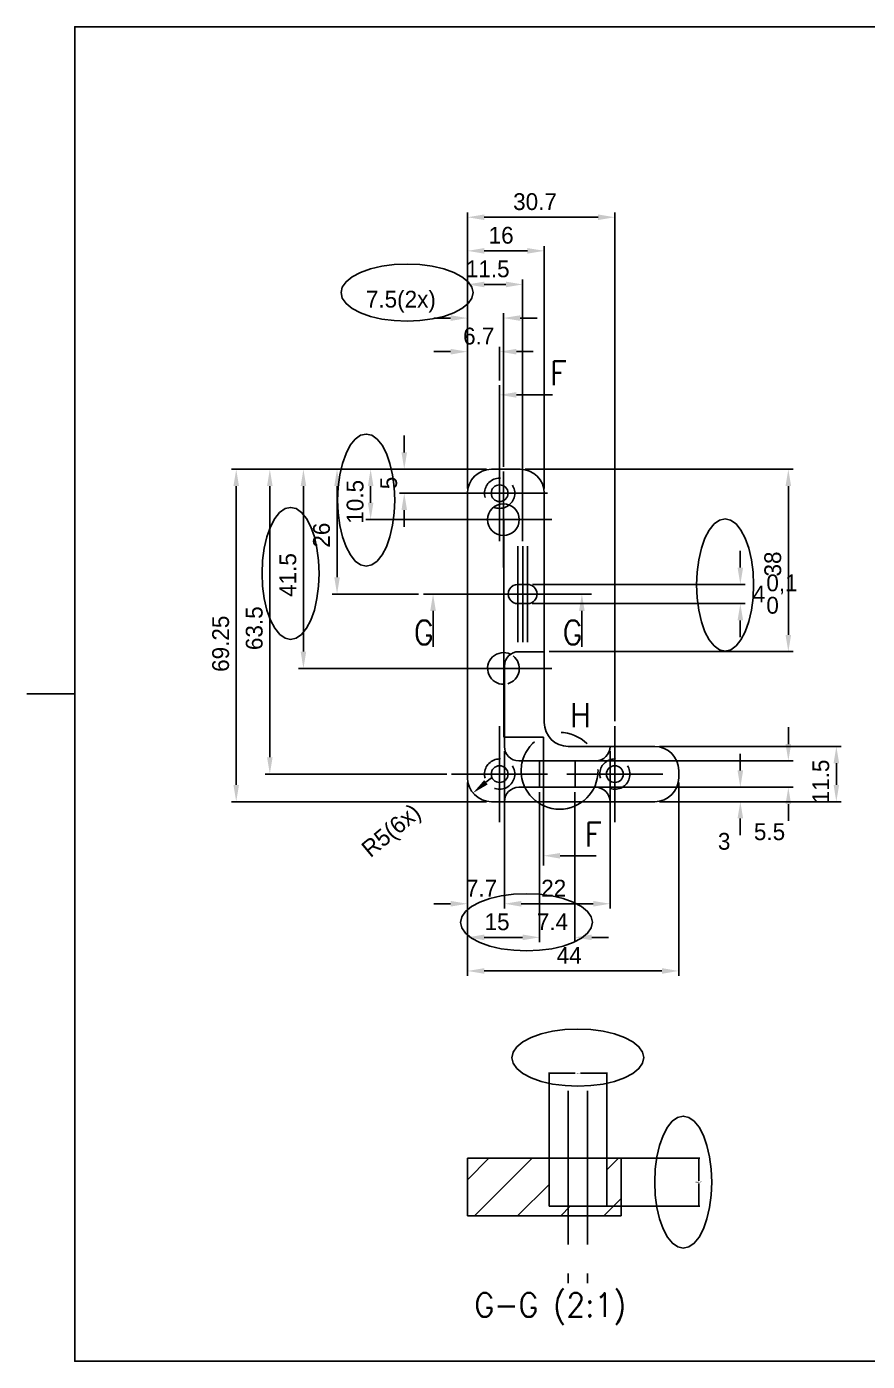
# Model space of a CAD drawing. Extents: x -1900 to -80, y -566 to 781.
# Drawn here: x -1000 to -824.9, y 410 to 688 of the extents above; entities that cross this region are included whole.
import ezdxf

# ---------------------------------------------------------------- set-up
doc = ezdxf.new("R2010")
doc.units = 0
doc.linetypes.add('CENTER', pattern=[50, 32, -6, 6, -6])
doc.linetypes.add('DASHED2', pattern=[9, 6, -3])
doc.layers.get('0').update_dxf_attribs({"linetype": 'CONTINUOUS'})
doc.layers.get('DEFPOINTS').update_dxf_attribs({"linetype": 'CONTINUOUS'})
for name, color, linetype in [('BORDER', 7, 'CONTINUOUS'), ('CENTER', 1, 'CENTER'), ('DIMENSION', 4, 'CONTINUOUS'), ('DIMENSION_NEW', 6, 'CONTINUOUS'), ('HATCH', 3, 'CONTINUOUS'), ('HIDDEN', 3, 'DASHED2'), ('SECTION', 4, 'CENTER'), ('THINLINE', 3, 'CONTINUOUS')]:
    doc.layers.add(name, color=color, linetype=linetype)
doc.styles.add('TEXTSTYLE46', font='Standard')
doc.styles.add('TEXTSTYLE47', font='Standard')
doc.styles.add('TEXTSTYLE48', font='Standard')
doc.styles.add('TEXTSTYLE49', font='Standard')
doc.styles.add('TEXTSTYLE55', font='Standard')
doc.styles.add('TEXTSTYLE57', font='Standard')
doc.dimstyles.new('QCADDIMSTYLE', dxfattribs={"dimtxt": 3.5, "dimasz": 3.5, "dimexe": 1, "dimexo": 1, "dimgap": 1.5, "dimtad": 1, "dimtoh": 1, "dimzin": 0, "dimcen": 0.09, "dimazin": 3, "dimtfac": 1, "dimtofl": 0, "dimtmove": 0, "dimatfit": 3})

# ---------------------------------------------------------------- blocks, each defined once
blk = doc.blocks.new('BORDERA3')
at = {"layer": 'BORDER'}
blk.add_line((10, 149), (0, 149), dxfattribs=at)
blk.add_lwpolyline([(410, 10), (410, 10), (410, 288), (10, 288), (10, 10), (410, 10)], dxfattribs=at)
blk = doc.blocks.new('*D185')
at = {"layer": 'DEFPOINTS', "color": 0}
for p in [(-901.5, 620.31), (-901.5, 613.31), (-908.2, 590.82)]:
    blk.add_point(p, dxfattribs=at)
at = {"layer": 'DIMENSION', "color": 0}
for p, q in [((-911.7, 620.31), (-915.2, 620.31)), ((-908.2, 591.82), (-908.2, 621.31)), ((-901.5, 614.31), (-901.5, 621.31)), ((-898, 620.31), (-894.5, 620.31))]:
    blk.add_line(p, q, dxfattribs=at)
for points in [[(-911.7, 619.72), (-911.7, 620.89), (-908.2, 620.31)], [(-898, 620.89), (-898, 619.72), (-901.5, 620.31)]]:
    blk.add_solid(points, dxfattribs=at)
at = {"layer": 'DIMENSION', "color": 0, "linetype": 'CONTINUOUS'}
blk.add_text('6.7', height=3.5, dxfattribs=at).set_placement((-909.1, 621.81))
blk = doc.blocks.new('*D186')
at = {"layer": 'DEFPOINTS', "color": 0}
for p in [(-908.2, 627.31), (-900.7, 595.32), (-908.2, 590.82)]:
    blk.add_point(p, dxfattribs=at)
at = {"layer": 'DIMENSION_NEW', "color": 0}
for p, q in [((-908.2, 591.82), (-908.2, 628.31)), ((-900.7, 596.32), (-900.7, 628.31)), ((-911.7, 627.31), (-915.2, 627.31)), ((-897.2, 627.31), (-893.7, 627.31))]:
    blk.add_line(p, q, dxfattribs=at)
for points in [[(-911.7, 626.72), (-911.7, 627.89), (-908.2, 627.31)], [(-897.2, 627.89), (-897.2, 626.72), (-900.7, 627.31)]]:
    blk.add_solid(points, dxfattribs=at)
at = {"layer": 'DIMENSION_NEW', "color": 0, "linetype": 'CONTINUOUS'}
blk.add_text('7.5(2x)', height=3.5, dxfattribs=at).set_placement((-929.35, 629.49))
blk = doc.blocks.new('*D187')
at = {"layer": 'DEFPOINTS', "color": 0}
for p in [(-896.7, 634.31), (-908.2, 590.82), (-896.7, 579.82)]:
    blk.add_point(p, dxfattribs=at)
at = {"layer": 'DIMENSION', "color": 0}
for p, q in [((-908.2, 591.82), (-908.2, 635.31)), ((-904.7, 634.31), (-900.2, 634.31)), ((-896.7, 580.82), (-896.7, 635.31))]:
    blk.add_line(p, q, dxfattribs=at)
for points in [[(-904.7, 634.89), (-904.7, 633.72), (-908.2, 634.31)], [(-900.2, 633.72), (-900.2, 634.89), (-896.7, 634.31)]]:
    blk.add_solid(points, dxfattribs=at)
at = {"layer": 'DIMENSION', "color": 0, "linetype": 'CONTINUOUS'}
blk.add_text('11.5', height=3.5, dxfattribs=at).set_placement((-908.53, 635.81))
blk = doc.blocks.new('*D188')
at = {"layer": 'DEFPOINTS', "color": 0}
for p in [(-900.5, 538.07), (-908.2, 531.57), (-908.2, 505.31)]:
    blk.add_point(p, dxfattribs=at)
at = {"layer": 'DIMENSION', "color": 0}
for p, q in [((-900.5, 537.07), (-900.5, 504.31)), ((-908.2, 530.57), (-908.2, 504.31)), ((-911.7, 505.31), (-915.2, 505.31)), ((-897, 505.31), (-893.5, 505.31))]:
    blk.add_line(p, q, dxfattribs=at)
for points in [[(-911.7, 504.72), (-911.7, 505.89), (-908.2, 505.31)], [(-897, 505.89), (-897, 504.72), (-900.5, 505.31)]]:
    blk.add_solid(points, dxfattribs=at)
at = {"layer": 'DIMENSION', "color": 0, "linetype": 'CONTINUOUS'}
blk.add_text('7.7', height=3.5, dxfattribs=at).set_placement((-908.51, 506.81))
blk = doc.blocks.new('*D189')
at = {"layer": 'DEFPOINTS', "color": 0}
for p in [(-900.5, 538.07), (-878.5, 538.07), (-878.5, 505.31)]:
    blk.add_point(p, dxfattribs=at)
at = {"layer": 'DIMENSION', "color": 0}
for p, q in [((-900.5, 537.07), (-900.5, 504.31)), ((-878.5, 537.07), (-878.5, 504.31)), ((-897, 505.31), (-882, 505.31))]:
    blk.add_line(p, q, dxfattribs=at)
for points in [[(-897, 505.89), (-897, 504.72), (-900.5, 505.31)], [(-882, 504.72), (-882, 505.89), (-878.5, 505.31)]]:
    blk.add_solid(points, dxfattribs=at)
at = {"layer": 'DIMENSION', "color": 0, "linetype": 'CONTINUOUS'}
blk.add_text('22', height=3.5, dxfattribs=at).set_placement((-892.83, 506.81))
blk = doc.blocks.new('*D190')
at = {"layer": 'DEFPOINTS', "color": 0}
for p in [(-908.2, 648.31), (-908.2, 590.82), (-877.5, 542.32)]:
    blk.add_point(p, dxfattribs=at)
at = {"layer": 'DIMENSION', "color": 0}
for p, q in [((-908.2, 591.82), (-908.2, 649.31)), ((-881, 648.31), (-904.7, 648.31)), ((-877.5, 543.32), (-877.5, 649.31))]:
    blk.add_line(p, q, dxfattribs=at)
for points in [[(-904.7, 648.89), (-904.7, 647.72), (-908.2, 648.31)], [(-881, 647.72), (-881, 648.89), (-877.5, 648.31)]]:
    blk.add_solid(points, dxfattribs=at)
at = {"layer": 'DIMENSION', "color": 0, "linetype": 'CONTINUOUS'}
blk.add_text('30.7', height=3.5, dxfattribs=at).set_placement((-898.68, 649.81))
blk = doc.blocks.new('*D191')
at = {"layer": 'DEFPOINTS', "color": 0}
for p in [(-903.2, 595.82), (-949.36, 532.32), (-911.5, 532.32)]:
    blk.add_point(p, dxfattribs=at)
at = {"layer": 'DIMENSION', "color": 0}
for p, q in [((-904.2, 595.82), (-950.36, 595.82)), ((-949.36, 592.32), (-949.36, 535.82)), ((-912.5, 532.32), (-950.36, 532.32))]:
    blk.add_line(p, q, dxfattribs=at)
for points in [[(-948.78, 592.32), (-949.94, 592.32), (-949.36, 595.82)], [(-949.94, 535.82), (-948.78, 535.82), (-949.36, 532.32)]]:
    blk.add_solid(points, dxfattribs=at)
at = {"layer": 'DIMENSION', "color": 0, "linetype": 'CONTINUOUS'}
blk.add_text('63.5', height=3.5, rotation=90, dxfattribs=at).set_placement((-950.86, 558.15))
blk = doc.blocks.new('*D192')
at = {"layer": 'DEFPOINTS', "color": 0}
for p in [(-897.2, 595.82), (-892.2, 557.82), (-841.36, 557.82)]:
    blk.add_point(p, dxfattribs=at)
at = {"layer": 'DIMENSION', "color": 0}
for p, q in [((-896.2, 595.82), (-840.36, 595.82)), ((-841.36, 592.32), (-841.36, 561.32)), ((-891.2, 557.82), (-840.36, 557.82))]:
    blk.add_line(p, q, dxfattribs=at)
for points in [[(-840.78, 592.32), (-841.94, 592.32), (-841.36, 595.82)], [(-841.94, 561.32), (-840.78, 561.32), (-841.36, 557.82)]]:
    blk.add_solid(points, dxfattribs=at)
at = {"layer": 'DIMENSION', "color": 0, "linetype": 'CONTINUOUS'}
blk.add_text('38', height=3.5, rotation=90, dxfattribs=at).set_placement((-842.86, 573.48))
blk = doc.blocks.new('*X287')
at = {"layer": 'DIMENSION'}
blk.add_line((-898, 611.31), (-890.48, 611.31), dxfattribs=at)
blk.add_solid([(-898, 610.72), (-901.5, 611.31), (-898, 611.89)], dxfattribs=at)
blk = doc.blocks.new('*X288')
at = {"layer": 'DIMENSION'}
blk.add_line((-888.89, 515.31), (-881.37, 515.31), dxfattribs=at)
blk.add_solid([(-888.89, 514.72), (-892.39, 515.31), (-888.89, 515.89)], dxfattribs=at)
blk = doc.blocks.new('*X289')
at = {"layer": 'DIMENSION'}
blk.add_line((-915.36, 566.32), (-915.36, 558.8), dxfattribs=at)
blk.add_solid([(-915.94, 566.32), (-915.36, 569.82), (-914.78, 566.32)], dxfattribs=at)
blk = doc.blocks.new('*X290')
at = {"layer": 'DIMENSION'}
blk.add_line((-884.36, 566.32), (-884.36, 558.8), dxfattribs=at)
blk.add_solid([(-884.94, 566.32), (-884.36, 569.82), (-883.78, 566.32)], dxfattribs=at)
blk = doc.blocks.new('*D193')
at = {"layer": 'DEFPOINTS', "color": 0}
for p in [(-869.2, 538.07), (-869.2, 526.57), (-831.36, 526.57)]:
    blk.add_point(p, dxfattribs=at)
at = {"layer": 'DIMENSION', "color": 0}
for p, q in [((-868.2, 538.07), (-830.36, 538.07)), ((-831.36, 534.57), (-831.36, 530.07)), ((-868.2, 526.57), (-830.36, 526.57))]:
    blk.add_line(p, q, dxfattribs=at)
for points in [[(-830.78, 534.57), (-831.94, 534.57), (-831.36, 538.07)], [(-831.94, 530.07), (-830.78, 530.07), (-831.36, 526.57)]]:
    blk.add_solid(points, dxfattribs=at)
at = {"layer": 'DIMENSION', "color": 0, "linetype": 'CONTINUOUS'}
blk.add_text('11.5', height=3.5, rotation=90, dxfattribs=at).set_placement((-832.86, 526.23))
blk = doc.blocks.new('*D194')
at = {"layer": 'DEFPOINTS', "color": 0}
for p in [(-904.2, 595.82), (-956.36, 526.57), (-903.2, 526.57)]:
    blk.add_point(p, dxfattribs=at)
at = {"layer": 'DIMENSION', "color": 0}
for p, q in [((-905.2, 595.82), (-957.36, 595.82)), ((-956.36, 592.32), (-956.36, 530.07)), ((-904.2, 526.57), (-957.36, 526.57))]:
    blk.add_line(p, q, dxfattribs=at)
for points in [[(-955.78, 592.32), (-956.94, 592.32), (-956.36, 595.82)], [(-956.94, 530.07), (-955.78, 530.07), (-956.36, 526.57)]]:
    blk.add_solid(points, dxfattribs=at)
at = {"layer": 'DIMENSION', "color": 0, "linetype": 'CONTINUOUS'}
blk.add_text('69.25', height=3.5, rotation=90, dxfattribs=at).set_placement((-957.86, 553.61))
blk = doc.blocks.new('*X307')
at = {"layer": 'DIMENSION_NEW', "color": 0, "linetype": 'CONTINUOUS'}
for s, p in [('0,1', (-845.94, 570.4)), ('4', (-848.78, 568.07)), ('0', (-845.94, 565.73))]:
    blk.add_text(s, height=3.5, dxfattribs=at).set_placement(p)
blk = doc.blocks.new('*D195')
at = {"layer": 'DEFPOINTS', "color": 0}
for p in [(-895.64, 571.82), (-851.36, 571.82), (-895.7, 567.82)]:
    blk.add_point(p, dxfattribs=at)
at = {"layer": 'DIMENSION_NEW', "color": 0}
for p, q in [((-851.36, 575.32), (-851.36, 578.82)), ((-894.64, 571.82), (-850.36, 571.82)), ((-894.7, 567.82), (-850.36, 567.82)), ((-851.36, 564.32), (-851.36, 560.82))]:
    blk.add_line(p, q, dxfattribs=at)
for points in [[(-851.94, 575.32), (-850.78, 575.32), (-851.36, 571.82)], [(-850.78, 564.32), (-851.94, 564.32), (-851.36, 567.82)]]:
    blk.add_solid(points, dxfattribs=at)
blk.add_blockref('*X307', (0, 0), dxfattribs=at)
blk = doc.blocks.new('*D196')
at = {"layer": 'DEFPOINTS', "color": 0}
for p in [(-881.5, 529.57), (-868.2, 526.57), (-851.36, 526.57)]:
    blk.add_point(p, dxfattribs=at)
at = {"layer": 'DIMENSION', "color": 0}
for p, q in [((-851.36, 533.07), (-851.36, 536.57)), ((-880.5, 529.57), (-850.36, 529.57)), ((-867.2, 526.57), (-850.36, 526.57)), ((-851.36, 523.07), (-851.36, 519.57))]:
    blk.add_line(p, q, dxfattribs=at)
for points in [[(-851.94, 533.07), (-850.78, 533.07), (-851.36, 529.57)], [(-850.78, 523.07), (-851.94, 523.07), (-851.36, 526.57)]]:
    blk.add_solid(points, dxfattribs=at)
at = {"layer": 'DIMENSION', "color": 0, "linetype": 'CONTINUOUS'}
blk.add_text('3', height=3.5, dxfattribs=at).set_placement((-856.03, 516.56))
blk = doc.blocks.new('*D197')
at = {"layer": 'DEFPOINTS', "color": 0}
for p in [(-885.8, 535.07), (-885.8, 529.57), (-841.36, 529.57)]:
    blk.add_point(p, dxfattribs=at)
at = {"layer": 'DIMENSION', "color": 0}
for p, q in [((-841.36, 538.57), (-841.36, 542.07)), ((-884.8, 535.07), (-840.36, 535.07)), ((-884.8, 529.57), (-840.36, 529.57)), ((-841.36, 526.07), (-841.36, 522.57))]:
    blk.add_line(p, q, dxfattribs=at)
for points in [[(-841.94, 538.57), (-840.78, 538.57), (-841.36, 535.07)], [(-840.78, 526.07), (-841.94, 526.07), (-841.36, 529.57)]]:
    blk.add_solid(points, dxfattribs=at)
at = {"layer": 'DIMENSION', "color": 0, "linetype": 'CONTINUOUS'}
blk.add_text('5.5', height=3.5, dxfattribs=at).set_placement((-848.53, 518.56))
blk = doc.blocks.new('*D198')
at = {"layer": 'DEFPOINTS', "color": 0}
for p in [(-908.2, 530.57), (-893.2, 529.57), (-908.2, 498.31)]:
    blk.add_point(p, dxfattribs=at)
at = {"layer": 'DIMENSION_NEW', "color": 0}
for p, q in [((-908.2, 529.57), (-908.2, 497.31)), ((-893.2, 528.57), (-893.2, 497.31)), ((-896.7, 498.31), (-904.7, 498.31))]:
    blk.add_line(p, q, dxfattribs=at)
for points in [[(-904.7, 498.89), (-904.7, 497.72), (-908.2, 498.31)], [(-896.7, 497.72), (-896.7, 498.89), (-893.2, 498.31)]]:
    blk.add_solid(points, dxfattribs=at)
at = {"layer": 'DIMENSION_NEW', "color": 0, "linetype": 'CONTINUOUS'}
blk.add_text('15', height=3.5, dxfattribs=at).set_placement((-904.63, 499.81))
blk = doc.blocks.new('*D199')
at = {"layer": 'DEFPOINTS', "color": 0}
for p in [(-893.2, 529.57), (-885.8, 529.57), (-885.8, 498.31)]:
    blk.add_point(p, dxfattribs=at)
at = {"layer": 'DIMENSION_NEW', "color": 0}
for p, q in [((-893.2, 528.57), (-893.2, 497.31)), ((-885.8, 528.57), (-885.8, 497.31)), ((-896.7, 498.31), (-900.2, 498.31)), ((-882.3, 498.31), (-878.8, 498.31))]:
    blk.add_line(p, q, dxfattribs=at)
for points in [[(-896.7, 497.72), (-896.7, 498.89), (-893.2, 498.31)], [(-882.3, 498.89), (-882.3, 497.72), (-885.8, 498.31)]]:
    blk.add_solid(points, dxfattribs=at)
at = {"layer": 'DIMENSION_NEW', "color": 0, "linetype": 'CONTINUOUS'}
blk.add_text('7.4', height=3.5, dxfattribs=at).set_placement((-893.75, 499.81))
blk = doc.blocks.new('*D200')
at = {"layer": 'DEFPOINTS', "color": 0}
for p in [(-879.2, 470), (-891.2, 452.31), (-879.2, 452.31)]:
    blk.add_point(p, dxfattribs=at)
at = {"layer": 'DIMENSION_NEW', "color": 0}
for p, q in [((-891.2, 452.37), (-891.2, 470.18)), ((-891.02, 470), (-885.73, 470)), ((-879.38, 470), (-884.66, 470)), ((-879.2, 452.37), (-879.2, 470.18))]:
    blk.add_line(p, q, dxfattribs=at)
for points in [[(-891.02, 470.03), (-891.02, 469.97), (-891.2, 470)], [(-879.38, 469.97), (-879.38, 470.03), (-879.2, 470)]]:
    blk.add_solid(points, dxfattribs=at)
at = {"layer": 'DIMENSION_NEW', "color": 0, "linetype": 'CONTINUOUS'}
blk.add_text('6.0000', height=0.18, dxfattribs=at).set_placement((-885.67, 469.91))
blk = doc.blocks.new('*X308')
at = {"layer": 'DIMENSION_NEW', "color": 0, "linetype": 'CONTINUOUS'}
for s, p in [('5.0000', (-860.67, 447.22)), ('0.2', (-859.76, 447.34)), ('0', (-859.76, 447.1))]:
    blk.add_text(s, height=0.18, dxfattribs=at).set_placement(p)
blk = doc.blocks.new('*D201')
at = {"layer": 'DEFPOINTS', "color": 0}
for p in [(-876.2, 452.31), (-879.2, 442.31), (-860, 442.31)]:
    blk.add_point(p, dxfattribs=at)
at = {"layer": 'DIMENSION_NEW', "color": 0}
for p, q in [((-876.13, 452.31), (-859.82, 452.31)), ((-860, 452.13), (-860, 447.61)), ((-860, 442.49), (-860, 447.01)), ((-879.13, 442.31), (-859.82, 442.31))]:
    blk.add_line(p, q, dxfattribs=at)
for points in [[(-859.97, 452.13), (-860.03, 452.13), (-860, 452.31)], [(-860.03, 442.49), (-859.97, 442.49), (-860, 442.31)]]:
    blk.add_solid(points, dxfattribs=at)
blk.add_blockref('*X308', (0, 0), dxfattribs=at)
blk = doc.blocks.new('*X291')
at = {"layer": 'HATCH'}
for p, q in [((-908.2, 447.82), (-903.71, 452.31)), ((-906.73, 440.31), (-894.73, 452.31)), ((-879.2, 449.88), (-876.77, 452.31)), ((-897.75, 440.31), (-891.2, 446.86)), ((-888.77, 440.31), (-886.77, 442.31)), ((-879.79, 440.31), (-876.2, 443.9))]:
    blk.add_line(p, q, dxfattribs=at)
blk = doc.blocks.new('*D207')
at = {"layer": 'DEFPOINTS', "color": 0}
for p in [(-903.2, 531.57), (-907.04, 528.37)]:
    blk.add_point(p, dxfattribs=at)
at = {"layer": 'DIMENSION', "color": 0}
blk.add_line((-904.35, 530.61), (-903.2, 531.57), dxfattribs=at)
blk.add_solid([(-904.72, 531.06), (-903.98, 530.16), (-907.04, 528.37)], dxfattribs=at)
at = {"layer": 'DIMENSION', "color": 0, "linetype": 'CONTINUOUS'}
blk.add_text('R5(6x)', height=3.5, rotation=39.7458, dxfattribs=at).set_placement((-928.41, 514.76))
blk = doc.blocks.new('*D208')
at = {"layer": 'DEFPOINTS', "color": 0}
for p in [(-903.2, 595.82), (-921.36, 590.82), (-904.65, 590.82)]:
    blk.add_point(p, dxfattribs=at)
at = {"layer": 'DIMENSION', "color": 0}
for p, q in [((-921.36, 599.32), (-921.36, 602.82)), ((-904.2, 595.82), (-922.36, 595.82)), ((-905.65, 590.82), (-922.36, 590.82)), ((-921.36, 587.32), (-921.36, 583.82))]:
    blk.add_line(p, q, dxfattribs=at)
for points in [[(-921.94, 599.32), (-920.78, 599.32), (-921.36, 595.82)], [(-920.78, 587.32), (-921.94, 587.32), (-921.36, 590.82)]]:
    blk.add_solid(points, dxfattribs=at)
at = {"layer": 'DIMENSION', "color": 0, "linetype": 'CONTINUOUS'}
blk.add_text('5', height=3.5, rotation=90, dxfattribs=at).set_placement((-922.86, 591.65))
blk = doc.blocks.new('*D209')
at = {"layer": 'DEFPOINTS', "color": 0}
for p in [(-903.2, 595.82), (-928.36, 585.32), (-903.94, 585.32)]:
    blk.add_point(p, dxfattribs=at)
at = {"layer": 'DIMENSION_NEW', "color": 0}
for p, q in [((-904.2, 595.82), (-929.36, 595.82)), ((-928.36, 592.32), (-928.36, 588.82)), ((-904.94, 585.32), (-929.36, 585.32))]:
    blk.add_line(p, q, dxfattribs=at)
for points in [[(-927.78, 592.32), (-928.94, 592.32), (-928.36, 595.82)], [(-928.94, 588.82), (-927.78, 588.82), (-928.36, 585.32)]]:
    blk.add_solid(points, dxfattribs=at)
at = {"layer": 'DIMENSION_NEW', "color": 0, "linetype": 'CONTINUOUS'}
blk.add_text('10.5', height=3.5, rotation=90, dxfattribs=at).set_placement((-929.86, 584.48))
blk = doc.blocks.new('*D210')
at = {"layer": 'DEFPOINTS', "color": 0}
for p in [(-903.2, 595.82), (-935.36, 569.82), (-917.36, 569.82)]:
    blk.add_point(p, dxfattribs=at)
at = {"layer": 'DIMENSION', "color": 0}
for p, q in [((-904.2, 595.82), (-936.36, 595.82)), ((-935.36, 592.32), (-935.36, 573.32)), ((-918.36, 569.82), (-936.36, 569.82))]:
    blk.add_line(p, q, dxfattribs=at)
for points in [[(-934.78, 592.32), (-935.94, 592.32), (-935.36, 595.82)], [(-935.94, 573.32), (-934.78, 573.32), (-935.36, 569.82)]]:
    blk.add_solid(points, dxfattribs=at)
at = {"layer": 'DIMENSION', "color": 0, "linetype": 'CONTINUOUS'}
blk.add_text('26', height=3.5, rotation=90, dxfattribs=at).set_placement((-936.86, 579.48))
blk = doc.blocks.new('*D211')
at = {"layer": 'DEFPOINTS', "color": 0}
for p in [(-903.2, 595.82), (-942.36, 554.32), (-903.94, 554.32)]:
    blk.add_point(p, dxfattribs=at)
at = {"layer": 'DIMENSION_NEW', "color": 0}
for p, q in [((-904.2, 595.82), (-943.36, 595.82)), ((-942.36, 592.32), (-942.36, 557.82)), ((-904.94, 554.32), (-943.36, 554.32))]:
    blk.add_line(p, q, dxfattribs=at)
for points in [[(-941.78, 592.32), (-942.94, 592.32), (-942.36, 595.82)], [(-942.94, 557.82), (-941.78, 557.82), (-942.36, 554.32)]]:
    blk.add_solid(points, dxfattribs=at)
at = {"layer": 'DIMENSION_NEW', "color": 0, "linetype": 'CONTINUOUS'}
blk.add_text('41.5', height=3.5, rotation=90, dxfattribs=at).set_placement((-943.86, 569.23))
blk = doc.blocks.new('*D213')
at = {"layer": 'DEFPOINTS', "color": 0}
for p in [(-908.2, 641.31), (-908.2, 590.82), (-892.2, 590.82)]:
    blk.add_point(p, dxfattribs=at)
at = {"layer": 'DIMENSION', "color": 0}
for p, q in [((-908.2, 591.82), (-908.2, 642.31)), ((-892.2, 591.82), (-892.2, 642.31)), ((-895.7, 641.31), (-904.7, 641.31))]:
    blk.add_line(p, q, dxfattribs=at)
for points in [[(-904.7, 641.89), (-904.7, 640.72), (-908.2, 641.31)], [(-895.7, 640.72), (-895.7, 641.89), (-892.2, 641.31)]]:
    blk.add_solid(points, dxfattribs=at)
at = {"layer": 'DIMENSION', "color": 0, "linetype": 'CONTINUOUS'}
blk.add_text('16', height=3.5, dxfattribs=at).set_placement((-903.78, 642.81))
blk = doc.blocks.new('*D214')
at = {"layer": 'DEFPOINTS', "color": 0}
for p in [(-908.2, 531.57), (-864.2, 531.57), (-864.2, 491.31)]:
    blk.add_point(p, dxfattribs=at)
at = {"layer": 'DIMENSION', "color": 0}
for p, q in [((-908.2, 530.57), (-908.2, 490.31)), ((-864.2, 530.57), (-864.2, 490.31)), ((-904.7, 491.31), (-867.7, 491.31))]:
    blk.add_line(p, q, dxfattribs=at)
for points in [[(-904.7, 491.89), (-904.7, 490.72), (-908.2, 491.31)], [(-867.7, 490.72), (-867.7, 491.89), (-864.2, 491.31)]]:
    blk.add_solid(points, dxfattribs=at)
at = {"layer": 'DIMENSION', "color": 0, "linetype": 'CONTINUOUS'}
blk.add_text('44', height=3.5, dxfattribs=at).set_placement((-889.61, 492.81))

msp = doc.modelspace()

# ---------------------------------------------------------------- linework, layer by layer
for p, q in [((-901.496, 613.308), (-901.496, 608.308)), ((-897.196, 595.818), (-903.196, 595.818)), ((-908.196, 590.818), (-908.196, 531.568)), ((-892.196, 543.068), (-892.196, 590.818)), ((-897.636, 571.817), (-895.636, 571.817)), ((-917.36, 569.818), (-912.36, 569.818)), ((-897.636, 567.817), (-895.636, 567.817)), ((-896.636, 569.818), (-896.636, 569.818)), ((-882.36, 569.818), (-886.36, 569.818)), ((-892.196, 557.818), (-897.496, 557.818)), ((-900.496, 554.818), (-900.496, 538.068)), ((-900.496, 539.998), (-898.36, 539.998)), ((-892.39, 539.998), (-894.36, 539.998)), ((-892.39, 539.998), (-892.39, 538.308)), ((-869.196, 538.068), (-887.196, 538.068)), ((-897.496, 535.068), (-881.496, 535.068)), ((-893.196, 535.068), (-893.196, 529.568)), ((-885.796, 529.568), (-885.796, 535.068)), ((-877.496, 532.318), (-877.496, 532.318)), ((-877.496, 532.318), (-877.496, 532.318)), ((-864.196, 531.568), (-864.196, 533.068)), ((-897.496, 529.568), (-881.496, 529.568)), ((-903.196, 526.568), (-869.196, 526.568)), ((-892.39, 513.308), (-892.39, 517.308)), ((-908.196, 440.308), (-908.196, 452.308)), ((-908.196, 452.308), (-876.196, 452.308)), ((-891.196, 452.308), (-891.196, 442.308)), ((-879.196, 452.308), (-879.196, 442.308)), ((-876.196, 452.308), (-876.196, 440.308)), ((-891.196, 442.308), (-879.196, 442.308)), ((-876.196, 440.308), (-908.196, 440.308))]:
    msp.add_line(p, q)
for centre, radius in [((-901.496, 590.818), 1.75), ((-900.696, 585.318), 3.3), ((-901.496, 532.318), 1.75), ((-877.496, 532.318), 1.75)]:
    msp.add_circle(centre, radius)
for centre, radius, start, end in [((-903.196, 590.818), 5, 90, 180), ((-897.196, 590.818), 5, 0, 90), ((-897.696, 569.818), 2, 88.28087, 271.71913), ((-895.696, 569.818), 2, 271.71913, 91.71913), ((-900.696, 554.318), 3.3, 64.17066, 272.43146), ((-897.496, 554.818), 3, 90, 180), ((-887.196, 543.068), 5, 180, 270), ((-897.496, 538.068), 3, 180, 270), ((-881.496, 538.068), 3, 270, 0), ((-869.196, 533.068), 5, 0, 90), ((-903.196, 531.568), 5, 180, 270), ((-869.196, 531.568), 5, 270, 0), ((-897.496, 526.568), 3, 90, 180), ((-881.496, 526.568), 3, 0, 90), ((-876.196, 452.308), 0, 0, 0), ((-891.196, 442.308), 0, 0, 0), ((-879.196, 442.308), 0, 0, 0)]:
    msp.add_arc(centre, radius, start, end)
at = {"layer": 'CENTER'}
for p, q in [((-901.496, 600.818), (-901.496, 580.818)), ((-900.696, 595.318), (-900.696, 575.318)), ((-891.496, 590.818), (-911.496, 590.818)), ((-890.636, 585.318), (-910.636, 585.318)), ((-897.696, 579.818), (-897.696, 559.818)), ((-896.696, 579.818), (-896.696, 559.818)), ((-895.696, 579.818), (-895.696, 559.818)), ((-900.636, 564.318), (-900.636, 544.318)), ((-890.636, 554.318), (-910.636, 554.318)), ((-901.496, 542.318), (-901.496, 522.318)), ((-877.496, 542.318), (-877.496, 522.318)), ((-891.496, 532.318), (-911.496, 532.318)), ((-867.496, 532.318), (-887.496, 532.318)), ((-887.196, 466.308), (-887.196, 426.308)), ((-883.196, 466.308), (-883.196, 426.308))]:
    msp.add_line(p, q, dxfattribs=at)
at = {"layer": 'DIMENSION'}
msp.add_line((-900.636, 551.018), (-900.636, 551.018), dxfattribs=at)
at = {"layer": 'DIMENSION_NEW'}
for points in [[(-907.02, 632.61), (-907.285, 633.77), (-908.068, 634.885), (-909.339, 635.912), (-911.05, 636.813), (-913.135, 637.551), (-915.513, 638.1), (-918.094, 638.437), (-920.777, 638.551), (-923.461, 638.435), (-926.041, 638.096), (-928.419, 637.546), (-930.503, 636.805), (-932.214, 635.904), (-933.484, 634.875), (-934.267, 633.759), (-934.531, 632.599), (-934.266, 631.439), (-933.483, 630.324), (-932.211, 629.297), (-930.5, 628.396), (-928.415, 627.657), (-926.037, 627.109), (-923.456, 626.772), (-920.773, 626.658), (-918.089, 626.774), (-915.509, 627.113), (-913.131, 627.663), (-911.047, 628.404), (-909.337, 629.305), (-908.066, 630.334), (-907.284, 631.45)], [(-929.279, 575.644), (-928.119, 575.909), (-927.004, 576.692), (-925.977, 577.963), (-925.076, 579.674), (-924.338, 581.759), (-923.789, 584.137), (-923.452, 586.718), (-923.339, 589.402), (-923.454, 592.085), (-923.793, 594.665), (-924.344, 597.043), (-925.084, 599.127), (-925.986, 600.838), (-927.014, 602.108), (-928.13, 602.891), (-929.29, 603.155), (-930.45, 602.89), (-931.565, 602.107), (-932.593, 600.835), (-933.493, 599.124), (-934.232, 597.039), (-934.78, 594.661), (-935.118, 592.081), (-935.231, 589.397), (-935.115, 586.714), (-934.776, 584.133), (-934.226, 581.755), (-933.485, 579.671), (-932.584, 577.961), (-931.555, 576.69), (-930.44, 575.908)], [(-945.025, 560.372), (-943.865, 560.636), (-942.75, 561.42), (-941.723, 562.691), (-940.822, 564.402), (-940.084, 566.487), (-939.535, 568.865), (-939.198, 571.446), (-939.084, 574.129), (-939.2, 576.813), (-939.539, 579.393), (-940.089, 581.771), (-940.83, 583.855), (-941.731, 585.565), (-942.76, 586.836), (-943.876, 587.619), (-945.036, 587.882), (-946.196, 587.618), (-947.311, 586.834), (-948.338, 585.563), (-949.239, 583.852), (-949.978, 581.767), (-950.526, 579.389), (-950.863, 576.808), (-950.977, 574.125), (-950.861, 571.441), (-950.522, 568.861), (-949.972, 566.483), (-949.231, 564.399), (-948.33, 562.689), (-947.301, 561.418), (-946.185, 560.636)], [(-854.524, 557.954), (-853.364, 558.218), (-852.249, 559.002), (-851.221, 560.273), (-850.321, 561.984), (-849.582, 564.069), (-849.034, 566.447), (-848.696, 569.028), (-848.583, 571.711), (-848.698, 574.395), (-849.038, 576.975), (-849.588, 579.353), (-850.328, 581.437), (-851.23, 583.147), (-852.259, 584.418), (-853.374, 585.201), (-854.534, 585.464), (-855.694, 585.2), (-856.81, 584.416), (-857.837, 583.145), (-858.737, 581.434), (-859.476, 579.349), (-860.025, 576.971), (-860.362, 574.39), (-860.475, 571.707), (-860.36, 569.023), (-860.021, 566.443), (-859.47, 564.065), (-858.73, 561.981), (-857.828, 560.271), (-856.8, 559), (-855.684, 558.218)], [(-882.131, 501.448), (-882.395, 502.608), (-883.179, 503.723), (-884.45, 504.751), (-886.161, 505.651), (-888.246, 506.39), (-890.624, 506.938), (-893.205, 507.276), (-895.888, 507.389), (-898.572, 507.274), (-901.152, 506.934), (-903.53, 506.384), (-905.614, 505.644), (-907.324, 504.742), (-908.595, 503.714), (-909.377, 502.598), (-909.641, 501.438), (-909.377, 500.278), (-908.593, 499.163), (-907.322, 498.135), (-905.611, 497.235), (-903.526, 496.496), (-901.148, 495.947), (-898.567, 495.61), (-895.884, 495.497), (-893.2, 495.612), (-890.62, 495.951), (-888.242, 496.502), (-886.158, 497.242), (-884.448, 498.144), (-883.177, 499.172), (-882.395, 500.288)], [(-871.441, 473.255), (-871.705, 474.415), (-872.489, 475.53), (-873.76, 476.558), (-875.471, 477.458), (-877.556, 478.197), (-879.934, 478.746), (-882.515, 479.083), (-885.198, 479.196), (-887.882, 479.081), (-890.462, 478.741), (-892.84, 478.191), (-894.924, 477.451), (-896.634, 476.549), (-897.905, 475.521), (-898.687, 474.405), (-898.951, 473.245), (-898.687, 472.085), (-897.903, 470.97), (-896.632, 469.942), (-894.921, 469.042), (-892.836, 468.303), (-890.458, 467.754), (-887.877, 467.417), (-885.194, 467.304), (-882.51, 467.419), (-879.93, 467.759), (-877.552, 468.309), (-875.468, 469.049), (-873.758, 469.951), (-872.487, 470.979), (-871.704, 472.095)], [(-863.245, 433.552), (-862.085, 433.817), (-860.97, 434.6), (-859.942, 435.872), (-859.042, 437.583), (-858.303, 439.667), (-857.754, 442.046), (-857.417, 444.626), (-857.304, 447.31), (-857.419, 449.993), (-857.759, 452.574), (-858.309, 454.952), (-859.049, 457.036), (-859.951, 458.746), (-860.979, 460.017), (-862.095, 460.799), (-863.255, 461.063), (-864.415, 460.798), (-865.53, 460.015), (-866.558, 458.744), (-867.458, 457.033), (-868.197, 454.948), (-868.746, 452.569), (-869.083, 449.989), (-869.196, 447.305), (-869.081, 444.622), (-868.741, 442.042), (-868.191, 439.664), (-867.451, 437.58), (-866.549, 435.869), (-865.521, 434.598), (-864.405, 433.816)]]:
    msp.add_lwpolyline(points, close=True, dxfattribs=at)
at = {"layer": 'HIDDEN'}
for centre in [(-901.496, 590.818), (-901.496, 532.318), (-877.496, 532.318)]:
    msp.add_circle(centre, 3.15, dxfattribs=at)
at = {"layer": 'SECTION'}
msp.add_line((-882.36, 569.818), (-917.36, 569.818), dxfattribs=at)
msp.add_lwpolyline([(-901.496, 613.308), (-901.496, 585.318), (-900.636, 585.318), (-900.636, 576.104), (-900.636, 576.104), (-900.636, 560.741), (-900.636, 560.741), (-900.636, 539.998), (-892.39, 539.998), (-892.39, 513.308)], dxfattribs=at)
msp.add_circle((-889, 533), 8, dxfattribs=at)
at = {"layer": 'THINLINE'}
msp.add_arc((-900.696, 554.318), 3.3, 285.5914, 52.33635, dxfattribs=at)

# ---------------------------------------------------------------- block references
at = {"layer": 'DIMENSION'}
for name, p in [('BORDERA3', (-1000, 400)), ('*X287', (0, 0)), ('*X289', (0, 0)), ('*X290', (0, 0)), ('*X288', (0, 0))]:
    msp.add_blockref(name, p, dxfattribs=at)
at = {"layer": 'HATCH'}
msp.add_blockref('*X291', (0, 0), dxfattribs=at)

# ---------------------------------------------------------------- texts
at = {"layer": 'SECTION', "linetype": 'CONTINUOUS'}
for s, style, p in [('F', 'TEXTSTYLE46', (-891.015, 613.308)), ('G', 'TEXTSTYLE48', (-919.36, 559.308)), ('G', 'TEXTSTYLE49', (-888.36, 559.308)), ('H', 'TEXTSTYLE57', (-886.807, 542.105)), ('F', 'TEXTSTYLE47', (-883.745, 517.26)), ('G-G (2:1)', 'TEXTSTYLE55', (-906.733, 419.245))]:
    msp.add_text(s, height=5, dxfattribs=dict(at, style=style)).set_placement(p)

# ---------------------------------------------------------------- dimensions: what is measured, and where the dimension line sits
at = {"layer": 'DIMENSION'}
for base, p1, p2, picture, middle in [((-908.196, 648.308), (-877.496, 542.318), (-908.196, 590.818), '*D190', (-892.846, 651.558)), ((-908.196, 641.308), (-892.196, 590.818), (-908.196, 590.818), '*D213', (-900.196, 644.558)), ((-896.696, 634.308), (-908.196, 590.818), (-896.696, 579.818), '*D187', (-902.446, 637.558)), ((-901.496, 620.308), (-908.196, 590.818), (-901.496, 613.308), '*D185', (-904.846, 623.558)), ((-908.196, 505.308), (-900.496, 538.068), (-908.196, 531.568), '*D188', (-904.346, 508.558)), ((-878.496, 505.308), (-900.496, 538.068), (-878.496, 538.068), '*D189', (-889.496, 508.558)), ((-864.196, 491.308), (-908.196, 531.568), (-864.196, 531.568), '*D214', (-886.196, 494.558))]:
    dim = msp.add_linear_dim(base=base, p1=p1, p2=p2, dimstyle='QCADDIMSTYLE', override={"dimtxt": 3.5, "dimasz": 3.5, "dimexe": 1, "dimexo": 1, "dimgap": 1.5, "dimtad": 1, "dimzin": 8, "dimcen": 0, "dimclrd": 0, "dimclre": 0, "dimclrt": 0, "dimtp": 0.1, "dimtm": 0.1, "dimtfac": 0.71, "dimtmove": 2}, dxfattribs=at)
    dim.commit()
    dim.dimension.update_dxf_attribs({"geometry": picture, "text_midpoint": middle, "dimtype": 160})
for base, p1, p2, picture, middle in [((-921.36, 590.818), (-903.196, 595.818), (-904.646, 590.818), '*D208', (-924.61, 593.318)), ((-956.36, 526.568), (-904.196, 595.818), (-903.196, 526.568), '*D194', (-959.61, 561.193)), ((-949.36, 532.318), (-903.196, 595.818), (-911.496, 532.318), '*D191', (-952.61, 564.068)), ((-935.36, 569.818), (-903.196, 595.818), (-917.36, 569.818), '*D210', (-938.61, 582.818)), ((-841.36, 557.818), (-897.196, 595.818), (-892.196, 557.818), '*D192', (-844.61, 576.818)), ((-841.36, 529.568), (-885.796, 535.068), (-885.796, 529.568), '*D197', (-844.36, 520.308)), ((-851.36, 526.568), (-881.496, 529.568), (-868.196, 526.568), '*D196', (-854.36, 518.308)), ((-831.36, 526.568), (-869.196, 538.068), (-869.196, 526.568), '*D193', (-834.61, 532.318))]:
    dim = msp.add_linear_dim(base=base, p1=p1, p2=p2, angle=90, dimstyle='QCADDIMSTYLE', override={"dimtxt": 3.5, "dimasz": 3.5, "dimexe": 1, "dimexo": 1, "dimgap": 1.5, "dimtad": 1, "dimzin": 8, "dimcen": 0, "dimclrd": 0, "dimclre": 0, "dimclrt": 0, "dimtp": 0.1, "dimtm": 0.1, "dimtfac": 0.71, "dimtmove": 2}, dxfattribs=at)
    dim.commit()
    dim.dimension.update_dxf_attribs({"geometry": picture, "text_midpoint": middle, "dimtype": 160})
dim = msp.add_radius_dim(center=(-903.196, 531.568), mpoint=(-907.04, 528.371), text='<>(6x)', dimstyle='QCADDIMSTYLE', override={"dimtxt": 3.5, "dimasz": 3.5, "dimexe": 1, "dimexo": 1, "dimgap": 1.5, "dimtad": 1, "dimzin": 8, "dimcen": 0, "dimclrd": 0, "dimclre": 0, "dimclrt": 0, "dimtp": 0.1, "dimtm": 0.1, "dimtfac": 0.71, "dimtmove": 2}, dxfattribs=at)
dim.commit()
dim.dimension.update_dxf_attribs({"geometry": '*D207', "text_midpoint": (-922.36, 521.308), "dimtype": 164})
at = {"layer": 'DIMENSION_NEW'}
dim = msp.add_linear_dim(base=(-908.196, 627.308), p1=(-900.696, 595.318), p2=(-908.196, 590.818), text='<>(2x)', dimstyle='QCADDIMSTYLE', override={"dimtxt": 3.5, "dimasz": 3.5, "dimexe": 1, "dimexo": 1, "dimgap": 1.5, "dimtad": 1, "dimzin": 8, "dimcen": 0, "dimclrd": 0, "dimclre": 0, "dimclrt": 0, "dimtp": 0.1, "dimtm": 0.1, "dimtfac": 0.71, "dimtmove": 2}, dxfattribs=at)
dim.commit()
dim.dimension.update_dxf_attribs({"geometry": '*D186', "text_midpoint": (-919.847, 630.654), "dimtype": 160})
for base, p2, picture, middle in [((-942.36, 554.318), (-903.936, 554.318), '*D211', (-945.61, 575.068)), ((-928.36, 585.318), (-903.936, 585.318), '*D209', (-931.61, 590.568))]:
    dim = msp.add_linear_dim(base=base, p1=(-903.196, 595.818), p2=p2, angle=90, dimstyle='QCADDIMSTYLE', override={"dimtxt": 3.5, "dimasz": 3.5, "dimexe": 1, "dimexo": 1, "dimgap": 1.5, "dimtad": 1, "dimzin": 8, "dimcen": 0, "dimclrd": 0, "dimclre": 0, "dimclrt": 0, "dimtp": 0.1, "dimtm": 0.1, "dimtfac": 0.71, "dimtmove": 2}, dxfattribs=at)
    dim.commit()
    dim.dimension.update_dxf_attribs({"geometry": picture, "text_midpoint": middle, "dimtype": 160})
for base, p1, p2, text, override, picture, middle in [((-851.36, 571.817), (-895.696, 567.817), (-895.636, 571.817), '\\A1;<>\\S0,1^ 0;', {"dimtxt": 3.5, "dimasz": 3.5, "dimexe": 1, "dimexo": 1, "dimgap": 1.5, "dimtad": 1, "dimzin": 8, "dimcen": 0, "dimclrd": 0, "dimclre": 0, "dimclrt": 0, "dimtp": 0.1, "dimtm": 0.1, "dimtfac": 0.71, "dimtmove": 2}, '*D195', (-843.694, 569.817)), ((-860, 442.308), (-876.196, 452.308), (-879.196, 442.308), '\\A1;<>\\S0.2^ 0;', {"dimtxt": 0.18, "dimasz": 0.18, "dimexe": 0.18, "dimexo": 0.0625, "dimgap": 0.09, "dimtad": 0, "dimtih": 1, "dimlfac": 0.5, "dimtmove": 2}, '*D201', (-860, 447.308))]:
    dim = msp.add_linear_dim(base=base, p1=p1, p2=p2, angle=90, text=text, dimstyle='QCADDIMSTYLE', override=override, dxfattribs=at)
    dim.commit()
    dim.dimension.update_dxf_attribs({"geometry": picture, "text_midpoint": middle})
for base, p2, picture, middle in [((-908.196, 498.308), (-908.196, 530.568), '*D198', (-901.046, 501.558)), ((-885.796, 498.308), (-885.796, 529.568), '*D199', (-889.496, 501.558))]:
    dim = msp.add_linear_dim(base=base, p1=(-893.196, 529.568), p2=p2, dimstyle='QCADDIMSTYLE', override={"dimtxt": 3.5, "dimasz": 3.5, "dimexe": 1, "dimexo": 1, "dimgap": 1.5, "dimtad": 1, "dimzin": 8, "dimcen": 0, "dimclrd": 0, "dimclre": 0, "dimclrt": 0, "dimtp": 0.1, "dimtm": 0.1, "dimtfac": 0.71, "dimtmove": 2}, dxfattribs=at)
    dim.commit()
    dim.dimension.update_dxf_attribs({"geometry": picture, "text_midpoint": middle, "dimtype": 160})
dim = msp.add_linear_dim(base=(-879.196, 470), p1=(-891.196, 452.308), p2=(-879.196, 452.308), dimstyle='QCADDIMSTYLE', override={"dimtxt": 0.18, "dimasz": 0.18, "dimexe": 0.18, "dimexo": 0.0625, "dimgap": 0.09, "dimtad": 0, "dimtih": 1, "dimlfac": 0.5, "dimtmove": 2}, dxfattribs=at)
dim.commit()
dim.dimension.update_dxf_attribs({"geometry": '*D200', "text_midpoint": (-885.196, 470)})

doc.saveas('drawing.dxf')
